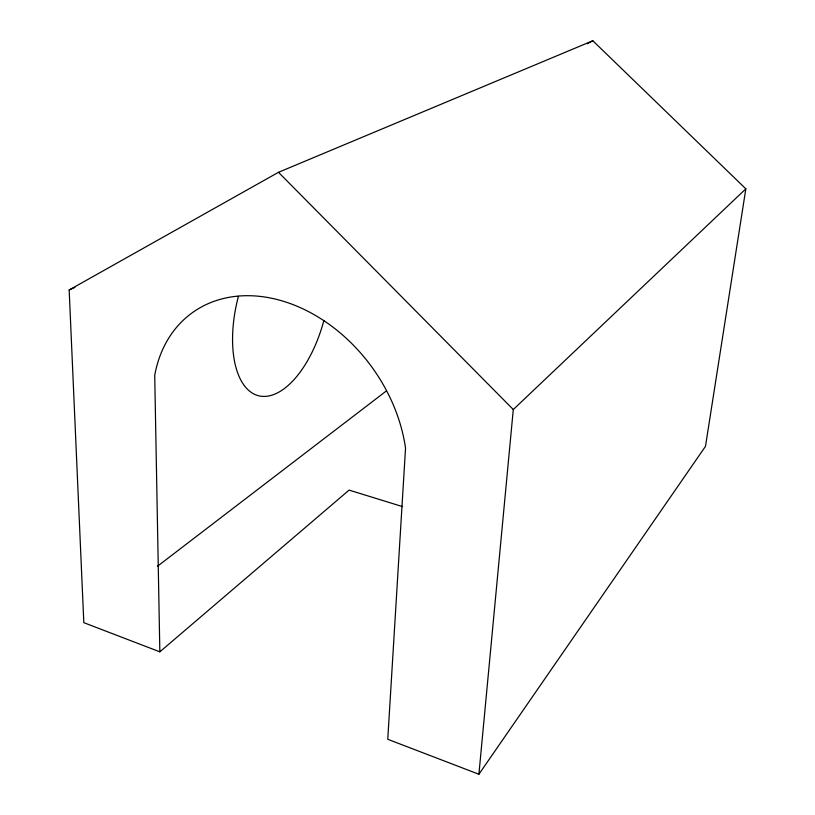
<?xml version="1.0" encoding="UTF-8"?>
<svg xmlns="http://www.w3.org/2000/svg" width="815" height="815" viewBox="0 0 815 815"><rect width="100%" height="100%" fill="white"/><g stroke="black" fill="none" stroke-linecap="round" stroke-linejoin="round"><path stroke-width="1.22" d="M159.842 651.837L154.718 375.338A149.471 113.713 54 0 1 281.521 300.715A149.471 113.713 54 0 1 405.534 448.179L387.757 739.286L478.904 774.25L513.287 409.538L745.837 188.836L592.821 40.75L278.486 172.301L69.163 289.967L83.813 622.67L159.842 651.837L349.095 490.1L402.539 506.614M745.837 188.836L705.484 446.345L478.904 774.25M157.448 566.272L386.402 390.915M587.228 43.776L592.821 40.75M69.163 289.967L74.98 287.369M278.486 172.301L513.287 409.538M323.881 320.458A90.373 44.397 -75.4 0 1 257.968 395.591A90.373 44.397 -75.4 0 1 238.428 296.283"/></g></svg>
